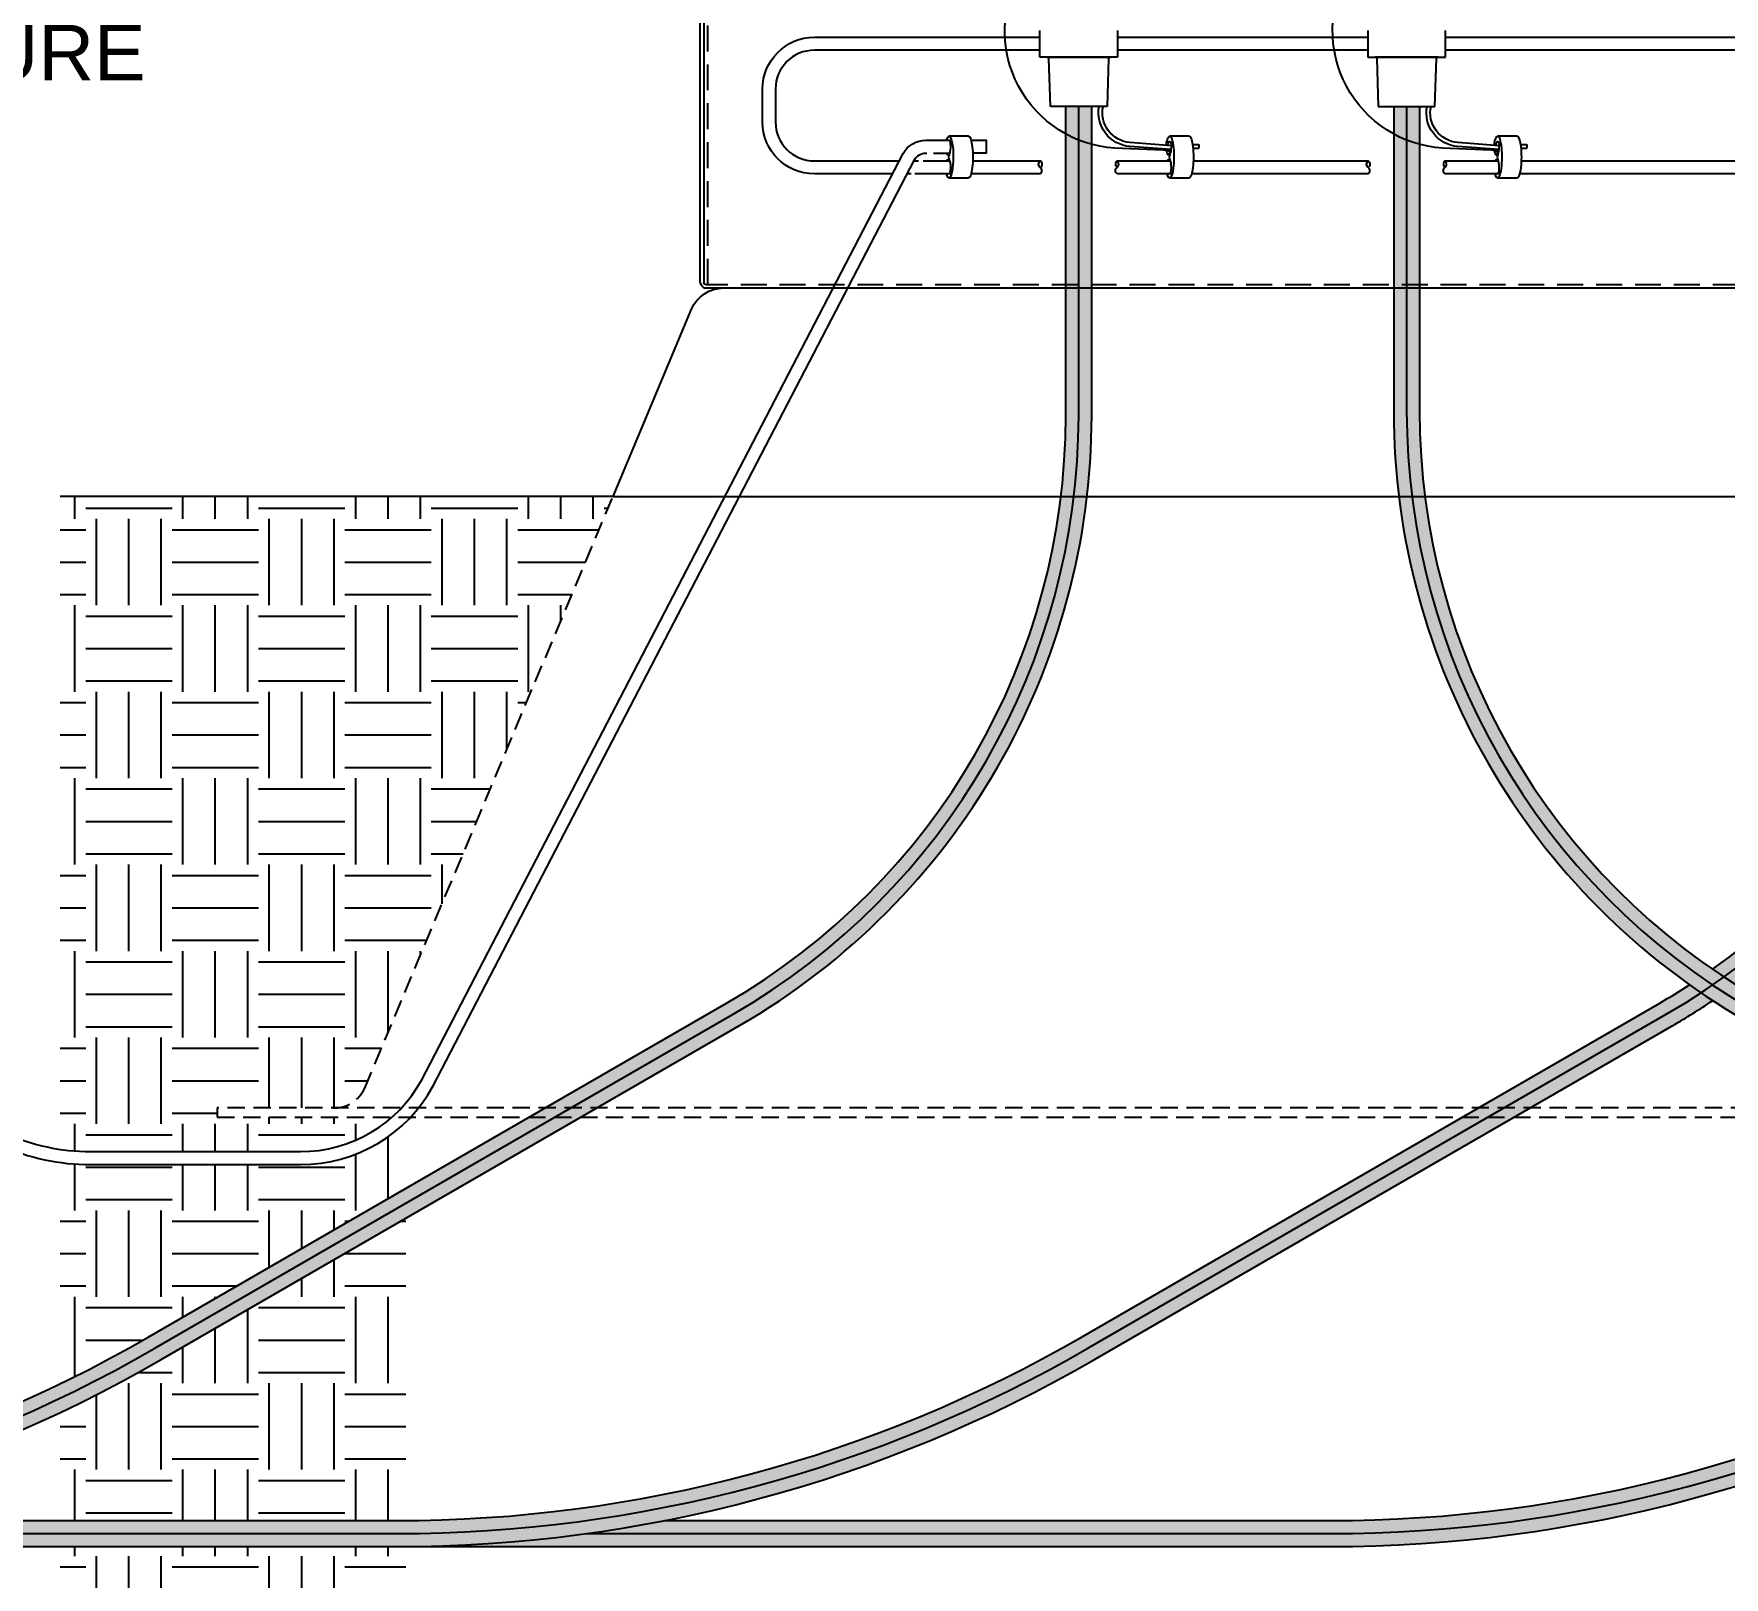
# Model space of a CAD drawing. Header units: feet. Extents: x -208 to 2089, y -974 to 342.
# Drawn here: x 187.01 to 235.92, y 57.8 to 102.44 of the extents above; entities that cross this region are included whole.
import ezdxf
from ezdxf import colors
from ezdxf.entities.mleader import LeaderData, LeaderLine
from ezdxf.math import Vec2, Vec3

# ---------------------------------------------------------------- set-up
doc = ezdxf.new("R2010")
doc.units = ezdxf.units.FT
doc.header["$MEASUREMENT"] = 0
doc.linetypes.add('HIDDEN', pattern=[0.375, 0.25, -0.125])
doc.layers.get('Defpoints').update_dxf_attribs({"color": 5})
for name, color, linetype in [('E-CABL-ACF', 1, 'AC_CABLE_FEEDER'), ('E-CABL-UG4', 64, 'GROUND_WIRE_G4'), ('E-DETL', 7, 'Continuous'), ('E-DETL-1', 7, 'Continuous'), ('E-EQPM-ENCL', 8, 'Continuous'), ('E-FIN-GR', 4, 'Continuous'), ('E-GRND', 3, 'Continuous'), ('E-HATCH', 9, 'Continuous'), ('G-ANNO-TEXT', 1, 'Continuous')]:
    doc.layers.add(name, color=color, linetype=linetype)
doc.styles.add('NEI-A', font='arial.ttf', dxfattribs={"height": 0.1})
doc.linetypes.add('AC_CABLE_FEEDER', pattern='A,0.2,-0.05,0,-0.05,0.2,-0.12,["ACF",Standard,S=0.1,R=0,X=-0.05,Y=-0.05],-0.3,0.2,-0.05,0,-0.05', length=1.22)
doc.linetypes.add('GROUND_WIRE_G4', pattern='A,1,-0.2,["G4",Standard,S=0.1,R=0,X=-0.1,Y=-0.05],-0.2', length=1.4)
pattern_1 = [(0, (221.0131535326341, 71.21755053780322), (2.5, 2.5), [2.5, -2.5]), (0, (221.0131535326341, 72.15505053780322), (2.5, 2.5), [2.5, -2.5]), (0, (221.0131535326341, 73.09255053780322), (2.5, 2.5), [2.5, -2.5]), (90, (221.3256535326341, 73.40505053780322), (-2.5, 2.5), [2.5, -2.5]), (90, (222.2631535326341, 73.40505053780322), (-2.5, 2.5), [2.5, -2.5]), (90, (223.2006535326341, 73.40505053780322), (-2.5, 2.5), [2.5, -2.5])]

msp = doc.modelspace()

# ---------------------------------------------------------------- hatches: boundary and pattern name
at = {"layer": 'E-CABL-ACF', "linetype": 'Continuous'}
h = msp.add_hatch(color=254, dxfattribs=at)
h.dxf.hatch_style = 1
h.paths.add_polyline_path([(217.6219245989533, 91.39860535767397), (217.6219245989533, 100.337066170777), (216.8719245989533, 100.337066170777), (216.8719245989532, 91.39860535767386, -0.2679491924311193), (207.0594245989533, 74.40285680840444), (190.3263372506882, 64.74200432350992, -0.1316524975874002), (170.5138372506876, 59.43326094846819), (169.2318049479331, 59.43326094846819), (169.2318049479331, 58.68326094846813), (170.5138372506881, 58.68326094846816, 0.1316524975873981), (190.7013372506884, 64.09248527067163), (207.4344245989534, 73.75333775556612, 0.2679491924311199)])
h = msp.add_hatch(color=254, dxfattribs=at)
h.dxf.hatch_style = 1
h.paths.add_polyline_path([(217.6219245989533, 91.39860535767397), (217.6219245989533, 100.337066170777), (216.8719245989533, 100.337066170777), (216.8719245989532, 91.39860535767386, -0.2679491924311193), (207.0594245989533, 74.40285680840444), (190.3263372506882, 64.74200432350992, -0.1316524975874002), (170.5138372506876, 59.43326094846819), (169.2318049479331, 59.43326094846819), (169.2318049479331, 58.68326094846813), (170.5138372506881, 58.68326094846816, 0.1316524975873981), (190.7013372506884, 64.09248527067163), (207.4344245989534, 73.75333775556612, 0.2679491924311199)])
h = msp.add_hatch(color=254, dxfattribs=at)
h.dxf.hatch_style = 1
h.paths.add_polyline_path([(234.4349860100252, 73.75333775556624, 0.01671421259999814), (235.5909492567129, 74.47328507795586, -0.009947953082728946), (234.9212313120357, 74.9300964322187, -0.01286600692045519), (234.0599860100249, 74.40285680840444), (217.3268986617598, 64.74200432350992, -0.1316524975873972), (197.5143986617596, 59.43326094846819), (178.259803943103, 59.43326094846819, -0.0482993542958099), (170.513837250688, 58.68326094846813), (197.5143986617597, 58.68326094846816, 0.1316524975873979), (217.70189866176, 64.09248527067163)])
edge = h.paths.add_edge_path()
edge.add_line((244.6224860100249, 91.398605357674), (244.6224860100249, 100.337066170777))
edge.add_line((244.6224860100249, 100.337066170777), (243.8724860100249, 100.337066170777))
edge.add_line((243.8724860100249, 100.337066170777), (243.8724860100248, 91.39860535767386))
edge.add_arc((224.2474860100249, 91.39860535767397), 19.62499999999999, 305.2917184293473, 359.99999999999966, ccw=False)
edge.add_arc((246.7349880939003, 91.53057159707208), 19.62499999999914, 235.3807459227897, 237.7239554549984)
edge.add_arc((224.2474860100249, 91.39860535767403), 20.37500000000004, 306.1100864085364, 359.9999999999999)
h = msp.add_hatch(color=254, dxfattribs=at)
h.dxf.hatch_style = 1
h.paths.add_polyline_path([(234.4349860100252, 73.75333775556624, 0.01671421259999814), (235.5909492567129, 74.47328507795586, -0.009947953082728946), (234.9212313120357, 74.9300964322187, -0.01286600692045519), (234.0599860100249, 74.40285680840444), (217.3268986617598, 64.74200432350992, -0.1316524975873972), (197.5143986617596, 59.43326094846819), (178.259803943103, 59.43326094846819, -0.0482993542958099), (170.513837250688, 58.68326094846813), (197.5143986617597, 58.68326094846816, 0.1316524975873979), (217.70189866176, 64.09248527067163)])
edge = h.paths.add_edge_path()
edge.add_line((244.6224860100249, 91.398605357674), (244.6224860100249, 100.337066170777))
edge.add_line((244.6224860100249, 100.337066170777), (243.8724860100249, 100.337066170777))
edge.add_line((243.8724860100249, 100.337066170777), (243.8724860100248, 91.39860535767386))
edge.add_arc((224.2474860100249, 91.39860535767397), 19.62499999999999, 305.2917184293473, 359.99999999999966, ccw=False)
edge.add_arc((246.7349880939003, 91.53057159707208), 19.62499999999914, 235.3807459227897, 237.7239554549984)
edge.add_arc((224.2474860100249, 91.39860535767403), 20.37500000000004, 306.1100864085364, 359.9999999999999)
h = msp.add_hatch(color=254, dxfattribs=at)
h.dxf.hatch_style = 1
h.paths.add_polyline_path([(261.4349860100252, 73.7533377555662, 0.01671421260000037), (262.5909492567129, 74.47328507795586, -0.009947953082728903), (261.9212313120357, 74.9300964322187, -0.012866006920456), (261.0599860100249, 74.40285680840447), (249.1055231677241, 67.5009444683846), (249.8555231677242, 67.06793176649236)])
edge = h.paths.add_edge_path()
edge.add_line((271.6224860100249, 91.398605357674), (271.6224860100249, 100.337066170777))
edge.add_line((271.6224860100249, 100.337066170777), (270.8724860100249, 100.337066170777))
edge.add_line((270.8724860100249, 100.337066170777), (270.8724860100248, 91.39860535767386))
edge.add_arc((251.2474860100248, 91.398605357674), 19.62499999999999, 305.2917184293473, 359.9999999999996, ccw=False)
edge.add_arc((273.7349880939011, 91.53057159707225), 19.62499999999972, 235.3807459227882, 237.723955454997)
edge.add_arc((251.2474860100249, 91.39860535767397), 20.37500000000004, 306.1100864085365, 360.0000000000001)
edge = h.paths.add_edge_path()
edge.add_line((244.7018986617605, 64.09248527067194), (249.1055231677241, 66.6349190646001))
edge.add_line((249.1055231677241, 66.6349190646001), (248.3555231677241, 67.06793176649236))
edge.add_line((248.3555231677241, 67.06793176649236), (244.3268986617595, 64.74200432350975))
edge.add_arc((224.5143986617596, 99.05826094846822), 39.62500000000004, 269.99999999999994, 299.99999999999983, ccw=False)
edge.add_line((224.5143986617595, 59.43326094846819), (205.2603653541748, 59.43326094846819))
edge.add_arc((197.5143986617595, 99.05826094847242), 40.37500000000426, 270.0000000000002, 281.0608009807647, ccw=False)
edge.add_line((197.5143986617596, 58.68326094846816), (224.5143986617597, 58.68326094846816))
edge.add_arc((224.5143986617597, 99.05826094846822), 40.37500000000006, 270, 300.0000000000014)
h = msp.add_hatch(color=254, dxfattribs=at)
h.dxf.hatch_style = 1
h.paths.add_polyline_path([(261.4349860100252, 73.7533377555662, 0.01671421260000037), (262.5909492567129, 74.47328507795586, -0.009947953082728903), (261.9212313120357, 74.9300964322187, -0.012866006920456), (261.0599860100249, 74.40285680840447), (249.1055231677241, 67.5009444683846), (249.8555231677242, 67.06793176649236)])
edge = h.paths.add_edge_path()
edge.add_line((271.6224860100249, 91.398605357674), (271.6224860100249, 100.337066170777))
edge.add_line((271.6224860100249, 100.337066170777), (270.8724860100249, 100.337066170777))
edge.add_line((270.8724860100249, 100.337066170777), (270.8724860100248, 91.39860535767386))
edge.add_arc((251.2474860100248, 91.398605357674), 19.62499999999999, 305.2917184293473, 359.9999999999996, ccw=False)
edge.add_arc((273.7349880939011, 91.53057159707225), 19.62499999999972, 235.3807459227882, 237.723955454997)
edge.add_arc((251.2474860100249, 91.39860535767397), 20.37500000000004, 306.1100864085365, 360.0000000000001)
edge = h.paths.add_edge_path()
edge.add_line((244.7018986617605, 64.09248527067194), (249.1055231677241, 66.6349190646001))
edge.add_line((249.1055231677241, 66.6349190646001), (248.3555231677241, 67.06793176649236))
edge.add_line((248.3555231677241, 67.06793176649236), (244.3268986617595, 64.74200432350975))
edge.add_arc((224.5143986617596, 99.05826094846822), 39.62500000000004, 269.99999999999994, 299.99999999999983, ccw=False)
edge.add_line((224.5143986617595, 59.43326094846819), (205.2603653541748, 59.43326094846819))
edge.add_arc((197.5143986617595, 99.05826094847242), 40.37500000000426, 270.0000000000002, 281.0608009807647, ccw=False)
edge.add_line((197.5143986617596, 58.68326094846816), (224.5143986617597, 58.68326094846816))
edge.add_arc((224.5143986617597, 99.05826094846822), 40.37500000000006, 270, 300.0000000000014)
h = msp.add_hatch(color=252, dxfattribs=at)
h.dxf.hatch_style = 1
edge = h.paths.add_edge_path()
edge.add_line((227.1099880939003, 100.337066170777), (226.3599880939003, 100.337066170777))
edge.add_line((226.3599880939003, 100.337066170777), (226.3599880939003, 91.53057159707313))
edge.add_arc((246.7349880939003, 91.53057159707313), 20.37500000000001, 180, 239.9999999999996)
edge.add_line((236.5474880939001, 73.88530399496526), (253.5091476736884, 64.09248527067155))
edge.add_arc((273.6966476736887, 99.05826094846825), 40.37500000000011, 239.9999999999996, 269.9999999999995)
edge.add_line((273.6966476736883, 58.68326094846813), (300.6966476736886, 58.68326094846813))
edge.add_arc((300.6966476736881, 99.05826094845679), 40.37499999998867, 258.9391990192326, 270.00000000000085, ccw=False)
edge.add_line((292.9506809812739, 59.43326094846825), (273.6966476736883, 59.43326094846819))
edge.add_arc((273.6966476736886, 99.05826094846805), 39.62499999999987, 239.9999999999996, 269.9999999999996, ccw=False)
edge.add_line((253.8841476736884, 64.74200432350992), (236.9224880939001, 74.53482304780366))
edge.add_arc((246.7349880939003, 91.53057159707316), 19.62499999999999, 180.0000000000001, 239.9999999999996, ccw=False)
edge.add_line((227.1099880939003, 91.53057159707313), (227.1099880939003, 100.337066170777))
h = msp.add_hatch(color=252, dxfattribs=at)
h.dxf.hatch_style = 1
edge = h.paths.add_edge_path()
edge.add_line((227.1099880939003, 100.337066170777), (226.3599880939003, 100.337066170777))
edge.add_line((226.3599880939003, 100.337066170777), (226.3599880939003, 91.53057159707313))
edge.add_arc((246.7349880939003, 91.53057159707313), 20.37500000000001, 180, 239.9999999999996)
edge.add_line((236.5474880939001, 73.88530399496526), (253.5091476736884, 64.09248527067155))
edge.add_arc((273.6966476736887, 99.05826094846825), 40.37500000000011, 239.9999999999996, 269.9999999999995)
edge.add_line((273.6966476736883, 58.68326094846813), (300.6966476736886, 58.68326094846813))
edge.add_arc((300.6966476736881, 99.05826094845679), 40.37499999998867, 258.9391990192326, 270.00000000000085, ccw=False)
edge.add_line((292.9506809812739, 59.43326094846825), (273.6966476736883, 59.43326094846819))
edge.add_arc((273.6966476736886, 99.05826094846805), 39.62499999999987, 239.9999999999996, 269.9999999999996, ccw=False)
edge.add_line((253.8841476736884, 64.74200432350992), (236.9224880939001, 74.53482304780366))
edge.add_arc((246.7349880939003, 91.53057159707316), 19.62499999999999, 180.0000000000001, 239.9999999999996, ccw=False)
edge.add_line((227.1099880939003, 91.53057159707313), (227.1099880939003, 100.337066170777))
at = {"layer": 'E-HATCH'}
h = msp.add_hatch(dxfattribs=at)
h.set_pattern_fill('EARTH', color=252, scale=10)
h.set_pattern_definition(pattern_1)
h.paths.add_polyline_path([(203.7751258745039, 89.05826094846816), (187.775125874504, 89.05826094846816), (187.775125874504, 70.17135719074048, 0.03687631538481562), (188.6565550472173, 70.10626094846816), (194.7329732945357, 70.10626094846813, 0.1826758136816018), (197.3787246056003, 71.10626094846816), (192.319730798742, 71.10626094846816), (192.319730798742, 71.37026094846814), (195.7360650711423, 71.37026094846814, 0.2993854831153145), (196.6085005663411, 71.99160067940159)])
h.paths.add_polyline_path([(197.775125874504, 69.04256444060664), (197.775125874504, 70.96207064249239, -0.1946295855007269), (194.7329732945357, 69.73126094846819), (188.6565550472173, 69.73126094846816, -0.03469084571045215), (187.775125874504, 69.79248968134976), (187.775125874504, 63.39050884596918, 0.01822105080365961), (190.3263372506881, 64.74200432350983)])
h.paths.add_polyline_path([(197.775125874504, 68.17653903682213), (190.7013372506884, 64.09248527067163, -0.02046448334687046), (187.775125874504, 62.55910287536565), (187.775125874504, 59.43326094846819), (197.5143986617596, 59.43326094846819, 0.001644979995605991), (197.775125874504, 59.4341187328879)])
h.paths.add_polyline_path([(197.775125874504, 58.68326094846816), (197.5143986617596, 58.68326094846816), (187.775125874504, 58.68326094846816), (187.775125874504, 55.05826094846816), (197.775125874504, 55.05826094846816)])
h = msp.add_hatch(dxfattribs=at)
h.set_pattern_fill('EARTH', color=252, scale=10)
h.set_pattern_definition(pattern_1)
h.paths.add_polyline_path([(203.7751258745039, 89.05826094846816), (187.775125874504, 89.05826094846816), (187.775125874504, 70.17135719074048, 0.03687631538481562), (188.6565550472173, 70.10626094846816), (194.7329732945357, 70.10626094846813, 0.1826758136816018), (197.3787246056003, 71.10626094846816), (192.319730798742, 71.10626094846816), (192.319730798742, 71.37026094846814), (195.7360650711423, 71.37026094846814, 0.2993854831153145), (196.6085005663411, 71.99160067940159)])
h.paths.add_polyline_path([(197.775125874504, 69.04256444060664), (197.775125874504, 70.96207064249239, -0.1946295855007269), (194.7329732945357, 69.73126094846819), (188.6565550472173, 69.73126094846816, -0.03469084571045215), (187.775125874504, 69.79248968134976), (187.775125874504, 63.39050884596918, 0.01822105080365961), (190.3263372506881, 64.74200432350983)])
h.paths.add_polyline_path([(197.775125874504, 68.17653903682213), (190.7013372506884, 64.09248527067163, -0.02046448334687046), (187.775125874504, 62.55910287536565), (187.775125874504, 59.43326094846819), (197.5143986617596, 59.43326094846819, 0.001644979995605991), (197.775125874504, 59.4341187328879)])
h.paths.add_polyline_path([(197.775125874504, 58.68326094846816), (197.5143986617596, 58.68326094846816), (187.775125874504, 58.68326094846816), (187.775125874504, 55.05826094846816), (197.775125874504, 55.05826094846816)])

# ---------------------------------------------------------------- linework, layer by layer
at = {"layer": 'Defpoints', "linetype": 'Continuous', "flags": 128}
for points in [[(169.2318049479331, 59.05826094846819), (170.5138372506881, 59.05826094846819, 0.1316524975873957), (190.513837250688, 64.4172447970906), (207.2469245989532, 74.07809728198521, 0.2679491924311234), (217.2469245989533, 91.398605357674), (217.2469245989533, 100.337066170777)], [(169.2318049479331, 59.05826094846819), (170.5138372506881, 59.05826094846819, 0.1316524975873957), (190.513837250688, 64.4172447970906), (207.2469245989532, 74.07809728198521, 0.2679491924311234), (217.2469245989533, 91.398605357674), (217.2469245989533, 100.337066170777)], [(176.0038850646879, 59.05826094846816), (197.5143986617596, 59.05826094846819, 0.1316524975873957), (217.5143986617596, 64.4172447970906), (234.2474860100248, 74.07809728198521, 0.2679491924311234), (244.2474860100249, 91.398605357674), (244.2474860100249, 100.337066170777)], [(176.0038850646879, 59.05826094846816), (197.5143986617596, 59.05826094846819, 0.1316524975873957), (217.5143986617596, 64.4172447970906), (234.2474860100248, 74.07809728198521, 0.2679491924311234), (244.2474860100249, 91.398605357674), (244.2474860100249, 100.337066170777)], [(203.0044464757595, 59.05826094846816), (224.5143986617596, 59.05826094846819, 0.1316524975873957), (244.5143986617596, 64.4172447970906), (261.2474860100248, 74.07809728198521, 0.2679491924311234), (271.2474860100249, 91.398605357674), (271.2474860100249, 100.337066170777)], [(203.0044464757595, 59.05826094846816), (224.5143986617596, 59.05826094846819, 0.1316524975873957), (244.5143986617596, 64.4172447970906), (261.2474860100248, 74.07809728198521, 0.2679491924311234), (271.2474860100249, 91.398605357674), (271.2474860100249, 100.337066170777)], [(226.7349880939003, 100.337066170777), (226.7349880939003, 91.53057159707316, 0.2679491924311235), (236.7349880939003, 74.21006352138437), (253.6966476736886, 64.41724479709063, 0.1316524975873959), (273.6966476736886, 59.05826094846816), (295.2065998596897, 59.05826094846816)], [(226.7349880939003, 100.337066170777), (226.7349880939003, 91.53057159707316, 0.2679491924311235), (236.7349880939003, 74.21006352138437), (253.6966476736886, 64.41724479709063, 0.1316524975873959), (273.6966476736886, 59.05826094846816), (295.2065998596897, 59.05826094846816)]]:
    msp.add_lwpolyline(points, format="xyb", dxfattribs=at)
at = {"layer": 'E-CABL-ACF', "linetype": 'Continuous', "flags": 128}
for points in [[(169.2318049479331, 58.68326094846816), (170.5138372506881, 58.68326094846816, 0.1316524975873956), (190.701337250688, 64.09248527067143), (207.4344245989532, 73.75333775556604, 0.2679491924311228), (217.6219245989533, 91.398605357674), (217.6219245989533, 100.337066170777)], [(169.2318049479331, 59.43326094846819), (170.5138372506881, 59.43326094846819, 0.1316524975873954), (190.326337250688, 64.7420043235098), (207.0594245989532, 74.40285680840438, 0.2679491924311225), (216.8719245989532, 91.398605357674), (216.8719245989533, 100.337066170777)], [(169.2318049479331, 58.68326094846816), (170.5138372506881, 58.68326094846816, 0.1316524975873956), (190.701337250688, 64.09248527067143), (207.4344245989532, 73.75333775556604, 0.2679491924311228), (217.6219245989533, 91.398605357674), (217.6219245989533, 100.337066170777)], [(169.2318049479331, 59.43326094846819), (170.5138372506881, 59.43326094846819, 0.1316524975873954), (190.326337250688, 64.7420043235098), (207.0594245989532, 74.40285680840438, 0.2679491924311225), (216.8719245989532, 91.398605357674), (216.8719245989533, 100.337066170777)], [(226.3599880939003, 100.337066170777), (226.3599880939003, 91.53057159707316, 0.2679491924311235), (236.5474880939003, 73.88530399496517), (253.5091476736886, 64.09248527067143, 0.1316524975873958), (273.6966476736886, 58.68326094846813), (300.6966476736884, 58.68326094846813)], [(226.3599880939003, 100.337066170777), (226.3599880939003, 91.53057159707316, 0.2679491924311235), (236.5474880939003, 73.88530399496517), (253.5091476736886, 64.09248527067143, 0.1316524975873958), (273.6966476736886, 58.68326094846813), (300.6966476736884, 58.68326094846813)], [(227.1099880939003, 100.337066170777), (227.1099880939003, 91.53057159707316, 0.2679491924311238), (236.9224880939003, 74.53482304780354), (253.8841476736886, 64.7420043235098, 0.131652497587396), (273.6966476736886, 59.43326094846819), (292.9506809812739, 59.43326094846825)], [(227.1099880939003, 100.337066170777), (227.1099880939003, 91.53057159707316, 0.2679491924311238), (236.9224880939003, 74.53482304780354), (253.8841476736886, 64.7420043235098, 0.131652497587396), (273.6966476736886, 59.43326094846819), (292.9506809812739, 59.43326094846825)], [(235.5856267054357, 75.3802661625181, 0.2433497852314583), (243.8724860100248, 91.398605357674), (243.8724860100249, 100.337066170777)], [(235.5856267054357, 75.3802661625181, 0.2433497852314583), (243.8724860100248, 91.398605357674), (243.8724860100249, 100.337066170777)], [(178.2598039431033, 59.43326094846819), (197.5143986617596, 59.43326094846819, 0.1316524975873954), (217.3268986617596, 64.7420043235098), (234.0599860100249, 74.40285680840441, 0.012866006920455), (234.9212313120356, 74.93009643221865, 0.01286600692045636)], [(178.2598039431033, 59.43326094846819), (197.5143986617596, 59.43326094846819, 0.1316524975873954), (217.3268986617596, 64.7420043235098), (234.0599860100249, 74.40285680840441, 0.012866006920455), (234.9212313120356, 74.93009643221865, 0.01286600692045636)], [(170.5138372506881, 58.68326094846816), (197.5143986617596, 58.68326094846816, 0.1316524975873956), (217.7018986617596, 64.09248527067143), (234.4349860100252, 73.75333775556624, 0.01671421259999776), (235.5909492567129, 74.47328507795586, 0.0167142126000048)], [(170.5138372506881, 58.68326094846816), (197.5143986617596, 58.68326094846816, 0.1316524975873956), (217.7018986617596, 64.09248527067143), (234.4349860100252, 73.75333775556624, 0.01671421259999776), (235.5909492567129, 74.47328507795586, 0.0167142126000048)], [(205.2603653541748, 59.43326094846819), (224.5143986617596, 59.43326094846819, 0.1316524975873954), (244.3268986617596, 64.7420043235098), (248.3555231677241, 67.06793176649236)], [(205.2603653541748, 59.43326094846819), (224.5143986617596, 59.43326094846819, 0.1316524975873954), (244.3268986617596, 64.7420043235098), (248.3555231677241, 67.06793176649236)], [(197.5143986617596, 58.68326094846816), (224.5143986617596, 58.68326094846816, 0.1316524975873956), (244.7018986617596, 64.09248527067143), (249.1055231677241, 66.6349190646001)], [(197.5143986617596, 58.68326094846816), (224.5143986617596, 58.68326094846816, 0.1316524975873956), (244.7018986617596, 64.09248527067143), (249.1055231677241, 66.6349190646001)]]:
    msp.add_lwpolyline(points, format="xyb", dxfattribs=at)
at = {"layer": 'E-CABL-UG4', "linetype": 'Continuous', "flags": 128}
for points in [[(209.598038092405, 98.38428364151986, -0.4142135623730951), (208.098038092405, 99.88428364151986), (208.098038092405, 100.8373749812879, -0.4142135623730951), (209.598038092405, 102.3373749812879), (216.1264786561578, 102.3373749812879)], [(209.598038092405, 98.38428364151986, -0.4142135623730951), (208.098038092405, 99.88428364151986), (208.098038092405, 100.8373749812879, -0.4142135623730951), (209.598038092405, 102.3373749812879), (216.1264786561578, 102.3373749812879)], [(216.1264786561578, 101.962374981288), (209.598038092405, 101.962374981288, 0.4142135623730951), (208.473038092405, 100.8373749812879), (208.473038092405, 99.88428364151986, 0.4142135623730951), (209.598038092405, 98.75928364151986)], [(216.1264786561578, 101.962374981288), (209.598038092405, 101.962374981288, 0.4142135623730951), (208.473038092405, 100.8373749812879), (208.473038092405, 99.88428364151986, 0.4142135623730951), (209.598038092405, 98.75928364151986)], [(216.1363588309455, 98.38428364151997, 0.5127015254162051), (216.1363588309455, 98.57178364151997, -0.5127015254162851), (216.1363588309455, 98.75928364151997, -0.5127015254162851), (216.1363588309455, 98.57178364151997, 0.5127015254162851)], [(216.1363588309455, 98.38428364151997, 0.5127015254162051), (216.1363588309455, 98.57178364151997, -0.5127015254162851), (216.1363588309455, 98.75928364151997, -0.5127015254162851), (216.1363588309455, 98.57178364151997, 0.5127015254162851)], [(225.6238609148209, 98.38428364151997, 0.5127015254162051), (225.6238609148209, 98.57178364151997, -0.5127015254162851), (225.6238609148209, 98.75928364151997, -0.5127015254162851), (225.6238609148209, 98.57178364151997, 0.5127015254162851)], [(225.6238609148209, 98.38428364151997, 0.5127015254162051), (225.6238609148209, 98.57178364151997, -0.5127015254162851), (225.6238609148209, 98.75928364151997, -0.5127015254162851), (225.6238609148209, 98.57178364151997, 0.5127015254162851)]]:
    msp.add_lwpolyline(points, format="xyb", dxfattribs=at)
at = {"layer": 'E-DETL', "color": 41}
for p, q in [((216.1264786561578, 101.7640626239803), (216.1264786561578, 102.5356873385956)), ((216.1264786561578, 101.7640626239803), (216.1264786561578, 102.5356873385956)), ((218.3673705417489, 102.5356873385956), (218.3673705417489, 101.7640626239803)), ((218.3673705417489, 102.5356873385956), (218.3673705417489, 101.7640626239803)), ((225.6139807400331, 102.5356873385956), (225.6139807400331, 101.7640626239803)), ((225.6139807400331, 102.5356873385956), (225.6139807400331, 101.7640626239803)), ((227.8548726256242, 101.7640626239803), (227.8548726256242, 102.5356873385956)), ((227.8548726256242, 101.7640626239803), (227.8548726256242, 102.5356873385956)), ((218.1559848009614, 101.7640626239803), (216.1264786561578, 101.7640626239803)), ((218.1559848009614, 101.7640626239803), (216.1264786561578, 101.7640626239803)), ((216.3378643969452, 101.7640626239803), (218.1559848009614, 101.7640626239803)), ((216.385430935581, 101.721760177093), (216.3378643969452, 101.7640626239803)), ((216.3378643969452, 101.7640626239803), (218.1559848009614, 101.7640626239803)), ((216.385430935581, 101.721760177093), (216.3378643969452, 101.7640626239803)), ((218.1559848009614, 101.7640626239803), (218.1084182439426, 101.721760177093)), ((218.1559848009614, 101.7640626239803), (218.1084182439426, 101.721760177093)), ((218.3673705417489, 101.7640626239803), (218.1559848009614, 101.7640626239803)), ((218.3673705417489, 101.7640626239803), (218.1559848009614, 101.7640626239803)), ((225.6139807400331, 101.7640626239803), (225.8253664808205, 101.7640626239803)), ((225.6139807400331, 101.7640626239803), (225.8253664808205, 101.7640626239803)), ((225.8253664808205, 101.7640626239803), (225.8729330378393, 101.721760177093)), ((227.6434868848368, 101.7640626239803), (225.8253664808205, 101.7640626239803)), ((225.8253664808205, 101.7640626239803), (227.8548726256242, 101.7640626239803)), ((225.8253664808205, 101.7640626239803), (225.8729330378393, 101.721760177093)), ((227.6434868848368, 101.7640626239803), (225.8253664808205, 101.7640626239803)), ((225.8253664808205, 101.7640626239803), (227.8548726256242, 101.7640626239803)), ((227.595920346201, 101.721760177093), (227.6434868848368, 101.7640626239803)), ((227.595920346201, 101.721760177093), (227.6434868848368, 101.7640626239803)), ((216.4277334743834, 100.337066170777), (216.385430935581, 101.721760177093)), ((216.4277334743834, 100.337066170777), (216.385430935581, 101.721760177093)), ((218.1084182439426, 101.721760177093), (218.0661157235232, 100.337066170777)), ((218.1084182439426, 101.721760177093), (218.0661157235232, 100.337066170777)), ((225.8729330378393, 101.721760177093), (225.9152355582588, 100.337066170777)), ((225.8729330378393, 101.721760177093), (225.9152355582588, 100.337066170777)), ((227.5536178073985, 100.337066170777), (227.595920346201, 101.721760177093)), ((227.5536178073985, 100.337066170777), (227.595920346201, 101.721760177093)), ((218.0661157235232, 100.337066170777), (216.4277334743834, 100.337066170777)), ((218.0661157235232, 100.337066170777), (216.4277334743834, 100.337066170777)), ((225.9152355582588, 100.337066170777), (227.5536178073985, 100.337066170777)), ((225.9152355582588, 100.337066170777), (227.5536178073985, 100.337066170777))]:
    msp.add_line(p, q, dxfattribs=at)
at = {"layer": 'E-DETL-1', "color": 3}
for p, q in [((213.4843094888907, 98.98768936072082), (213.4675343015905, 98.9360356135432)), ((213.4843094888907, 98.98768936072082), (213.4675343015905, 98.9360356135432)), ((213.4675343015905, 98.93603561349954), (213.5027855980437, 98.93603561349954)), ((213.4675343015905, 98.93603561349954), (213.5027855980437, 98.93603561349954)), ((213.4675343015905, 98.80404061247026), (213.5027855980437, 98.80404061247026)), ((213.4950916548331, 98.75928364151986), (213.4675343015905, 98.80404061247026)), ((213.4675343015905, 98.80404061247026), (213.5027855980437, 98.80404061247026)), ((213.4950916548331, 98.75928364151986), (213.4675343015905, 98.80404061247026)), ((213.4950916548331, 98.75928364151986), (213.5205220299376, 98.75928364151986)), ((213.4950916548331, 98.75928364151986), (213.5205220299376, 98.75928364151986))]:
    msp.add_line(p, q, dxfattribs=at)
at = {"layer": 'E-DETL-1', "color": 64, "linetype": 'Continuous', "flags": 128}
for points in [[(218.3673705417489, 102.3373749812879), (225.6139807400331, 102.3373749812879)], [(218.3673705417489, 102.3373749812879), (225.6139807400331, 102.3373749812879)], [(227.8548726256242, 102.3373749812879), (243.1264786561578, 102.3373749812879)], [(227.8548726256242, 102.3373749812879), (243.1264786561578, 102.3373749812879)], [(225.6139807400331, 101.9623749812879), (218.3673705417489, 101.9623749812879)], [(225.6139807400331, 101.9623749812879), (218.3673705417489, 101.9623749812879)], [(243.1264786561578, 101.9623749812879), (227.8548726256242, 101.9623749812879)], [(243.1264786561578, 101.9623749812879), (227.8548726256242, 101.9623749812879)], [(214.1313212038798, 99.36268936072082), (214.5685386907448, 99.36268936072082), (214.5685386907448, 98.98768936072082), (214.1808397620604, 98.98768936072082)], [(214.1313212038798, 99.36268936072082), (214.5685386907448, 99.36268936072082), (214.5685386907448, 98.98768936072082), (214.1808397620604, 98.98768936072082)], [(213.0454013562192, 98.98768936072085), (213.5225829335116, 98.98768936072085)], [(213.0454013562192, 98.98768936072085), (213.5225829335116, 98.98768936072085)], [(209.598038092405, 98.75928364151986), (212.0578148517075, 98.75928364151986)], [(209.598038092405, 98.75928364151986), (212.0578148517075, 98.75928364151986)], [(211.8628442962072, 98.38428364151986), (209.598038092405, 98.38428364151986)], [(211.8628442962072, 98.38428364151986), (209.598038092405, 98.38428364151986)], [(212.3980117084765, 98.38428364151986), (212.2855007968221, 98.38428364151986)], [(212.3980117084765, 98.38428364151986), (212.2855007968221, 98.38428364151986)], [(212.4804713523224, 98.75928364151986), (212.6118891487643, 98.75928364151986)], [(212.4804713523224, 98.75928364151986), (212.6118891487643, 98.75928364151986)], [(213.4950916548331, 98.38428364151986), (212.5050226895536, 98.38428364151986)], [(213.4950916548331, 98.38428364151986), (212.5050226895536, 98.38428364151986)], [(212.7452594849529, 98.75928364151986), (213.5205220299383, 98.75928364151986)], [(212.7452594849529, 98.75928364151986), (213.5205220299383, 98.75928364151986)], [(216.1363588309454, 98.38428364151986), (214.1332645720944, 98.38428364151986)], [(216.1363588309454, 98.38428364151986), (214.1332645720944, 98.38428364151986)], [(214.1811102032267, 98.75928364151983), (216.1363588309453, 98.75928364151983)], [(214.1811102032267, 98.75928364151983), (216.1363588309453, 98.75928364151983)], [(218.3574903669613, 98.75928364151983), (219.9042846182043, 98.75928364151983)], [(218.3574903669613, 98.75928364151983), (219.9042846182043, 98.75928364151983)], [(218.3574903669613, 98.75928364151983), (219.9042846182043, 98.75928364151983)], [(218.3574903669613, 98.75928364151983), (219.9042846182043, 98.75928364151983)], [(219.8788542430991, 98.38428364151986), (218.3574903669612, 98.38428364151986)], [(219.8788542430991, 98.38428364151986), (218.3574903669612, 98.38428364151986)], [(225.6238609148207, 98.38428364151986), (220.5170271603604, 98.38428364151986)], [(225.6238609148207, 98.38428364151986), (220.5170271603604, 98.38428364151986)], [(220.5648727914927, 98.75928364151983), (225.6238609148207, 98.75928364151983)], [(220.5648727914927, 98.75928364151983), (225.6238609148207, 98.75928364151983)], [(227.8449924508366, 98.75928364151983), (229.3917867020797, 98.75928364151983)], [(227.8449924508366, 98.75928364151983), (229.3917867020797, 98.75928364151983)], [(227.8449924508366, 98.75928364151983), (229.3917867020797, 98.75928364151983)], [(227.8449924508366, 98.75928364151983), (229.3917867020797, 98.75928364151983)], [(229.3663563269745, 98.38428364151986), (227.8449924508366, 98.38428364151986)], [(229.3663563269745, 98.38428364151986), (227.8449924508366, 98.38428364151986)], [(243.1363588309455, 98.38428364151997), (230.0045292442357, 98.38428364151986)], [(243.1363588309455, 98.38428364151997), (230.0045292442357, 98.38428364151986)], [(230.052374875368, 98.75928364151983), (243.1363588309455, 98.75928364151997)], [(230.052374875368, 98.75928364151983), (243.1363588309455, 98.75928364151997)]]:
    msp.add_lwpolyline(points, dxfattribs=at)
for points in [[(169.2312435368615, 74.86558494846813), (175.5033137225392, 74.86558494846813, -0.106093529352264), (177.9651659944949, 74.33726507353629), (186.1947027752615, 70.63458082339997, 0.1060935293522636), (188.6565550472173, 70.10626094846813), (194.7329732945357, 70.10626094846813, 0.2737845770903565), (198.2397444730453, 72.18205828201798), (212.1680017702189, 98.97121356260848, -0.2747091774551156), (212.8267584754302, 99.36268936072082), (213.5205220299384, 99.36268936072082)], [(169.2312435368615, 74.86558494846813), (175.5033137225392, 74.86558494846813, -0.106093529352264), (177.9651659944949, 74.33726507353629), (186.1947027752615, 70.63458082339997, 0.1060935293522636), (188.6565550472173, 70.10626094846813), (194.7329732945357, 70.10626094846813, 0.2737845770903565), (198.2397444730453, 72.18205828201798), (212.1680017702189, 98.97121356260848, -0.2747091774551156), (212.8267584754302, 99.36268936072082), (213.5205220299384, 99.36268936072082)], [(169.2312435368615, 74.49058494846815), (175.5033137225392, 74.49058494846815, -0.1060935293522639), (177.8113002274977, 73.99528506571957), (186.0408370082643, 70.29260081558323, 0.1060935293522637), (188.6565550472173, 69.73126094846816), (194.7329732945357, 69.73126094846816, 0.2740483182318211), (198.5705677377966, 72.00542923482405), (212.4987978390184, 98.794532207609, -0.2725991583270304), (212.8267584754302, 98.98768936072085), (212.8561442173099, 98.98768936072085)], [(169.2312435368615, 74.49058494846815), (175.5033137225392, 74.49058494846815, -0.1060935293522639), (177.8113002274977, 73.99528506571957), (186.0408370082643, 70.29260081558323, 0.1060935293522637), (188.6565550472173, 69.73126094846816), (194.7329732945357, 69.73126094846816, 0.2740483182318211), (198.5705677377966, 72.00542923482405), (212.4987978390184, 98.794532207609, -0.2725991583270304), (212.8267584754302, 98.98768936072085), (212.8561442173099, 98.98768936072085)], [(218.3574903669611, 98.38428364151997, -0.5127015254162051), (218.3574903669611, 98.57178364151994, 0.5127015254162851), (218.3574903669611, 98.75928364151997, 0.5127015254162851), (218.3574903669611, 98.57178364151994, -0.5127015254162851)], [(218.3574903669611, 98.38428364151997, -0.5127015254162051), (218.3574903669611, 98.57178364151994, 0.5127015254162851), (218.3574903669611, 98.75928364151997, 0.5127015254162851), (218.3574903669611, 98.57178364151994, -0.5127015254162851)], [(227.8449924508364, 98.38428364151997, -0.5127015254162051), (227.8449924508364, 98.57178364151994, 0.5127015254162851), (227.8449924508364, 98.75928364151997, 0.5127015254162851), (227.8449924508364, 98.57178364151994, -0.5127015254162851)], [(227.8449924508364, 98.38428364151997, -0.5127015254162051), (227.8449924508364, 98.57178364151994, 0.5127015254162851), (227.8449924508364, 98.75928364151997, 0.5127015254162851), (227.8449924508364, 98.57178364151994, -0.5127015254162851)]]:
    msp.add_lwpolyline(points, format="xyb", dxfattribs=at)
at = {"layer": 'E-DETL-1', "color": 3}
for points in [[(214.060440575738, 99.47344383218223), (213.4950916548331, 99.47344383216767)], [(214.060440575738, 99.47344383218223), (213.4950916548331, 99.47344383216767)], [(213.4950916548331, 98.26663239376575), (214.060440575738, 98.26663239378757)], [(213.4950916548331, 98.26663239376575), (214.060440575738, 98.26663239378757)]]:
    msp.add_lwpolyline(points, dxfattribs=at)
at = {"layer": 'E-DETL-1', "color": 3, "extrusion": (0, 0, -1)}
for centre, major_axis, ratio, start_param, end_param in [((213.4950916548331, 98.87003811296671), (-9.458450519297747e-16, 0.6034057191992003), 0.2034371952475227, -0.6155585238535991, 3.776677567129981), ((213.4950916548331, 98.87003811296671), (-9.458450519297747e-16, 0.6034057191992003), 0.2034371952475227, -0.6155585238535991, 3.776677567129981), ((214.0604405757375, 98.87003811298854), (0, -0.6034057191990029), 0.2034371952475886, 3.141592653589793, 6.283185307179587), ((214.0604405757375, 98.87003811298854), (0, -0.6034057191990029), 0.2034371952475886, 3.141592653589793, 6.283185307179587), ((213.4675343015901, 98.56833525340988), (-1.457410392794368e-14, 0.2357053590621092), 0.3341109435685875, -0.6264485090081365, 1.84519066692701e-13), ((213.4675343015901, 98.56833525340988), (-1.457410392794368e-14, 0.2357053590621092), 0.3341109435685875, -0.6264485090081365, 1.84519066692701e-13)]:
    msp.add_ellipse(centre, major_axis=major_axis, ratio=ratio, start_param=start_param, end_param=end_param, dxfattribs=at)
at = {"layer": 'E-DETL-1', "color": 3}
for centre, major_axis, ratio, start_param, end_param in [((213.4515084490858, 99.17174097256719), (1.338345358545851e-14, 0.2812967402166976), 0.3341109435685826, 3.71956504028886, 5.458536364025922), ((213.4515084490858, 99.17174097256719), (1.338345358545851e-14, 0.2812967402166976), 0.3341109435685826, 3.71956504028886, 5.458536364025922), ((213.4675343015901, 99.17174097256719), (9.712641621792082e-15, 0.2357053590621091), 0.3341109435686245, 2.466828951750812, 3.141592653589915), ((213.4675343015901, 99.17174097256719), (9.712641621792082e-15, 0.2357053590621091), 0.3341109435686245, 2.466828951750812, 3.141592653589915), ((213.5483580677755, 98.87003811296671), (-1.410668234922484e-15, 0.0931652905120951), 0.6930341515250552, 0.7820721365866139, 2.359520516723306), ((213.5483580677755, 98.87003811296671), (-1.410668234922484e-15, 0.0931652905120951), 0.6930341515250552, 0.7820721365866139, 2.359520516723306), ((213.4515084490858, 98.56833525336623), (9.971041190060475e-15, 0.281296740216646), 0.3341109435686422, -1.570796326794885, -0.577972386535985), ((213.4515084490858, 98.56833525336623), (9.971041190060475e-15, 0.281296740216646), 0.3341109435686422, -1.570796326794885, -0.577972386535985), ((213.4950916548331, 98.56833525336623), (-2.870044594784517e-16, 0.184051611843131), 0.2738422828485129, 3.141592653589786, 4.71238898038469), ((213.4950916548331, 98.56833525336623), (-2.870044594784517e-16, 0.184051611843131), 0.2738422828485129, 3.141592653589786, 4.71238898038469)]:
    msp.add_ellipse(centre, major_axis=major_axis, ratio=ratio, start_param=start_param, end_param=end_param, dxfattribs=at)
at = {"layer": 'E-EQPM-ENCL', "color": 7, "ltscale": 5}
msp.add_lwpolyline([(206.3989509035027, 124.9485952989309), (206.2855380659182, 124.9485952989309), (206.2855380659182, 95.24532384097861), (206.330875970979, 95.15451188099192), (206.3989509035027, 95.08643694846816), (291.5822642284141, 95.08643694846816), (291.6503391609379, 95.15451188099192), (291.6958132158638, 95.24532384097861), (291.6958132158638, 124.9485952989309), (291.5822642284141, 124.9485952989309)], dxfattribs=at)
msp.add_lwpolyline([(206.3989509035027, 124.9485952989309), (206.2855380659182, 124.9485952989309), (206.2855380659182, 95.24532384097861), (206.330875970979, 95.15451188099192), (206.3989509035027, 95.08643694846816), (291.5822642284141, 95.08643694846816), (291.6503391609379, 95.15451188099192), (291.6958132158638, 95.24532384097861), (291.6958132158638, 124.9485952989309), (291.5822642284141, 124.9485952989309)], dxfattribs=at)
at = {"layer": 'E-EQPM-ENCL'}
for points in [[(206.3989509035027, 105.8650133146834), (206.3989509035027, 95.24532384097861)], [(206.3989509035027, 105.8650133146834), (206.3989509035027, 95.24532384097861)], [(206.5123637410873, 95.17724890845486), (206.4670258360265, 95.17724890845486), (206.4216879309657, 95.19984978605274), (206.3989509035027, 95.24532384097861)], [(206.5123637410873, 95.17724890845486), (206.4670258360265, 95.17724890845486), (206.4216879309657, 95.19984978605274), (206.3989509035027, 95.24532384097861)]]:
    msp.add_lwpolyline(points, dxfattribs=at)
at = {"layer": 'E-EQPM-ENCL', "linetype": 'HIDDEN', "ltscale": 3}
for points in [[(206.5123637410873, 95.17724890845486), (206.5123637410873, 105.8650133146834)], [(206.5123637410873, 95.17724890845486), (206.5123637410873, 105.8650133146834)], [(291.4688513908296, 95.17724890845486), (206.5123637410873, 95.17724890845486)], [(291.4688513908296, 95.17724890845486), (206.5123637410873, 95.17724890845486)]]:
    msp.add_lwpolyline(points, dxfattribs=at)
at = {"layer": 'E-EQPM-ENCL', "linetype": 'Continuous', "ltscale": 2}
msp.add_lwpolyline([(203.775125874504, 89.05826094846816), (206.047730798742, 94.47026094846817, -0.3011931925953308), (206.971730798742, 95.08643694846816), (291.0094843331749, 95.08643694846816, -0.2307079521796871), (291.933484333175, 94.47026094846817), (294.2018013734431, 89.06847215051107)], format="xyb", dxfattribs=at)
msp.add_lwpolyline([(203.775125874504, 89.05826094846816), (206.047730798742, 94.47026094846817, -0.3011931925953308), (206.971730798742, 95.08643694846816), (291.0094843331749, 95.08643694846816, -0.2307079521796871), (291.933484333175, 94.47026094846817), (294.2018013734431, 89.06847215051107)], format="xyb", dxfattribs=at)
at = {"layer": 'E-EQPM-ENCL', "linetype": 'HIDDEN', "ltscale": 2}
msp.add_lwpolyline([(195.663818798742, 71.37026094846814, 0.3046587902180598), (196.5878187987419, 71.94234894846815), (203.775125874504, 89.05826094846816)], format="xyb", dxfattribs=at)
msp.add_lwpolyline([(195.663818798742, 71.37026094846814, 0.3046587902180598), (196.5878187987419, 71.94234894846815), (203.775125874504, 89.05826094846816)], format="xyb", dxfattribs=at)
at = {"layer": 'E-EQPM-ENCL', "linetype": 'Continuous', "ltscale": 2}
msp.add_lwpolyline([(203.775125874504, 89.05826094846816), (294.1774843331749, 89.05826094846816)], dxfattribs=at)
msp.add_lwpolyline([(203.775125874504, 89.05826094846816), (294.1774843331749, 89.05826094846816)], dxfattribs=at)
at = {"layer": 'E-EQPM-ENCL', "linetype": 'HIDDEN', "ltscale": 2}
msp.add_lwpolyline([(305.617396333175, 71.37026094846814), (192.319730798742, 71.37026094846814), (192.319730798742, 71.10626094846816), (305.617396333175, 71.10626094846816)], close=True, dxfattribs=at)
msp.add_lwpolyline([(305.617396333175, 71.37026094846814), (192.319730798742, 71.37026094846814), (192.319730798742, 71.10626094846816), (305.617396333175, 71.10626094846816)], close=True, dxfattribs=at)
at = {"layer": 'E-FIN-GR', "flags": 128}
msp.add_lwpolyline([(203.775125874504, 89.05826094846816), (187.775125874504, 89.05826094846816)], dxfattribs=at)
msp.add_lwpolyline([(203.775125874504, 89.05826094846816), (187.775125874504, 89.05826094846816)], dxfattribs=at)
at = {"layer": 'E-GRND'}
for p, q in [((219.8788542430991, 99.02088954285063), (219.8512968898565, 98.9360356135432)), ((219.8788542430991, 99.02088954285063), (219.8512968898565, 98.9360356135432)), ((219.8512968898565, 98.93603561349954), (219.8865481863097, 98.93603561349954)), ((219.8512968898565, 98.93603561349954), (219.8865481863097, 98.93603561349954)), ((219.8512968898565, 98.80404061247026), (219.8865481863097, 98.80404061247026)), ((219.8788542430991, 98.75928364151986), (219.8512968898565, 98.80404061247026)), ((219.8512968898565, 98.80404061247026), (219.8865481863097, 98.80404061247026)), ((219.8788542430991, 98.75928364151986), (219.8512968898565, 98.80404061247026)), ((219.8788542430991, 99.02088954285063), (219.9145980820884, 99.02088954285063)), ((219.8788542430991, 99.02088954285063), (219.9145980820884, 99.02088954285063)), ((220.7232911795911, 99.23800036143041), (220.7232911795911, 99.12480058613653)), ((220.7232911795911, 99.23800036143041), (220.7232911795911, 99.12480058613653)), ((229.3663563269745, 99.02088954285063), (229.3387989737319, 98.9360356135432)), ((229.3663563269745, 99.02088954285063), (229.3387989737319, 98.9360356135432)), ((229.3387989737319, 98.93603561349954), (229.3740502701851, 98.93603561349954)), ((229.3387989737319, 98.93603561349954), (229.3740502701851, 98.93603561349954)), ((229.3387989737319, 98.80404061247026), (229.3740502701851, 98.80404061247026)), ((229.3663563269745, 98.75928364151986), (229.3387989737319, 98.80404061247026)), ((229.3387989737319, 98.80404061247026), (229.3740502701851, 98.80404061247026)), ((229.3663563269745, 98.75928364151986), (229.3387989737319, 98.80404061247026)), ((229.3663563269745, 99.02088954285063), (229.4021001659637, 99.02088954285063)), ((229.3663563269745, 99.02088954285063), (229.4021001659637, 99.02088954285063)), ((230.2107932634665, 99.23800036143041), (230.2107932634665, 99.12480058613653)), ((230.2107932634665, 99.23800036143041), (230.2107932634665, 99.12480058613653)), ((219.8788542430991, 98.75928364151986), (219.9042846182035, 98.75928364151986)), ((219.8788542430991, 98.75928364151986), (219.9042846182035, 98.75928364151986)), ((229.3663563269745, 98.75928364151986), (229.3917867020789, 98.75928364151986)), ((229.3663563269745, 98.75928364151986), (229.3917867020789, 98.75928364151986))]:
    msp.add_line(p, q, dxfattribs=at)
at = {"layer": 'E-GRND', "flags": 128}
for points in [[(219.9214433586562, 99.05945758724033), (218.5112355747455, 99.11967403256736, -0.5565621175140216), (215.460971293491, 104.0386294997939), (215.6159450954344, 104.449897254106)], [(219.9214433586562, 99.05945758724033), (218.5112355747455, 99.11967403256736, -0.5565621175140216), (215.460971293491, 104.0386294997939), (215.6159450954344, 104.449897254106)], [(229.4089454425315, 99.05945758724033), (227.9987376586208, 99.11967403256736, -0.5565621175140216), (224.9484733773664, 104.0386294997939), (225.1034471793097, 104.449897254106)], [(229.4089454425315, 99.05945758724033), (227.9987376586208, 99.11967403256736, -0.5565621175140216), (224.9484733773664, 104.0386294997939), (225.1034471793097, 104.449897254106)], [(219.924801776396, 99.08617525564813), (218.7222417982024, 99.17837919367557, -0.4477691073643826), (217.837229526725, 100.337066170777, -0.4477691073643826)], [(219.924801776396, 99.08617525564813), (218.7222417982024, 99.17837919367557, -0.4477691073643826), (217.837229526725, 100.337066170777, -0.4477691073643826)], [(219.9283989391184, 99.19943170023157), (218.7308957870812, 99.29124791598821, -0.4553600553897276), (217.9527774972374, 100.337066170777)], [(219.9283989391184, 99.19943170023157), (218.7308957870812, 99.29124791598821, -0.4553600553897276), (217.9527774972374, 100.337066170777)], [(229.4123038602714, 99.08617525564813), (228.2097438820778, 99.17837919367557, -0.4477691073643826), (227.3247316106003, 100.337066170777, -0.4477691073643826)], [(229.4123038602714, 99.08617525564813), (228.2097438820778, 99.17837919367557, -0.4477691073643826), (227.3247316106003, 100.337066170777, -0.4477691073643826)], [(229.4159010229938, 99.19943170023157), (228.2183978709566, 99.29124791598821, -0.4553600553897276), (227.4402795811127, 100.337066170777)], [(229.4159010229938, 99.19943170023157), (228.2183978709566, 99.29124791598821, -0.4553600553897276), (227.4402795811127, 100.337066170777)]]:
    msp.add_lwpolyline(points, format="xyb", dxfattribs=at)
at = {"layer": 'E-GRND'}
for points in [[(220.444203164004, 99.47344383218223), (219.8788542430991, 99.47344383216767)], [(220.444203164004, 99.47344383218223), (219.8788542430991, 99.47344383216767)], [(229.9317052478793, 99.47344383218223), (229.3663563269745, 99.47344383216767)], [(229.9317052478793, 99.47344383218223), (229.3663563269745, 99.47344383216767)], [(220.5414925750185, 99.23800036143041), (220.7232911795911, 99.23800036143041)], [(220.5414925750185, 99.23800036143041), (220.7232911795911, 99.23800036143041)], [(220.5554806216182, 99.12480058613653), (220.7232911795911, 99.12480058613653)], [(220.5554806216182, 99.12480058613653), (220.7232911795911, 99.12480058613653)], [(230.0289946588938, 99.23800036143041), (230.2107932634665, 99.23800036143041)], [(230.0289946588938, 99.23800036143041), (230.2107932634665, 99.23800036143041)], [(230.0429827054935, 99.12480058613653), (230.2107932634665, 99.12480058613653)], [(230.0429827054935, 99.12480058613653), (230.2107932634665, 99.12480058613653)], [(219.8788542430991, 98.26663239376575), (220.444203164004, 98.26663239378757)], [(219.8788542430991, 98.26663239376575), (220.444203164004, 98.26663239378757)], [(229.3663563269745, 98.26663239376575), (229.9317052478793, 98.26663239378757)], [(229.3663563269745, 98.26663239376575), (229.9317052478793, 98.26663239378757)]]:
    msp.add_lwpolyline(points, dxfattribs=at)
at = {"layer": 'E-GRND', "extrusion": (0, 0, -1)}
for centre, major_axis, ratio, start_param, end_param in [((219.8788542430991, 98.87003811296671), (-9.758549086624702e-17, 0.6034057191992004), 0.203437195247522, -0.9702957704143687, 3.776677567129983), ((219.8788542430991, 98.87003811296671), (-9.758549086624702e-17, 0.6034057191992004), 0.203437195247522, -0.9702957704143687, 3.776677567129983), ((219.8788542430991, 99.17174097256719), (-5.757497138073197e-16, 0.150851429841812), 0.3341109434754694, -1.334963189044483, 1.570796326794898), ((219.8788542430991, 99.17174097256719), (-5.757497138073197e-16, 0.150851429841812), 0.3341109434754694, -1.334963189044483, 1.570796326794898), ((220.4442031640035, 98.87003811298854), (0, -0.6034057191990029), 0.2034371952475886, 3.141592653589793, 6.283185307179587), ((220.4442031640035, 98.87003811298854), (0, -0.6034057191990029), 0.2034371952475886, 3.141592653589793, 6.283185307179587), ((229.3663563269745, 98.87003811296671), (-9.758549086624702e-17, 0.6034057191992004), 0.203437195247522, -0.9702957704143688, 3.776677567129983), ((229.3663563269745, 98.87003811296671), (-9.758549086624702e-17, 0.6034057191992004), 0.203437195247522, -0.9702957704143688, 3.776677567129983), ((229.3663563269745, 99.17174097256719), (-5.757497138073197e-16, 0.150851429841812), 0.3341109434754694, -1.334963189044482, 1.570796326794898), ((229.3663563269745, 99.17174097256719), (-5.757497138073197e-16, 0.150851429841812), 0.3341109434754694, -1.334963189044482, 1.570796326794898), ((229.9317052478789, 98.87003811298854), (0, -0.6034057191990029), 0.2034371952475886, 3.141592653589793, 6.283185307179587), ((229.9317052478789, 98.87003811298854), (0, -0.6034057191990029), 0.2034371952475886, 3.141592653589793, 6.283185307179587), ((219.8512968898561, 98.56833525340988), (-1.603736737452424e-14, 0.2357053590621092), 0.3341109435685767, -0.6264485090081343, 2.031708135064036e-13), ((219.8512968898561, 98.56833525340988), (-1.603736737452424e-14, 0.2357053590621092), 0.3341109435685767, -0.6264485090081343, 2.031708135064036e-13), ((219.8788542430991, 99.17174097256719), (1.574437277964439e-15, 0.1508514298418113), 0.3341109434754586, 3.141592653589761, 3.898960084715598), ((219.8788542430991, 99.17174097256719), (1.574437277964439e-15, 0.1508514298418113), 0.3341109434754586, 3.141592653589761, 3.898960084715598), ((229.3387989737314, 98.56833525340988), (-1.603736737452424e-14, 0.2357053590621092), 0.3341109435685767, -0.6264485090081343, 2.031708135064036e-13), ((229.3387989737314, 98.56833525340988), (-1.603736737452424e-14, 0.2357053590621092), 0.3341109435685767, -0.6264485090081343, 2.031708135064036e-13), ((229.3663563269745, 99.17174097256719), (1.574437277964439e-15, 0.1508514298418113), 0.3341109434754586, 3.141592653589761, 3.898960084715598), ((229.3663563269745, 99.17174097256719), (1.574437277964439e-15, 0.1508514298418113), 0.3341109434754586, 3.141592653589761, 3.898960084715598)]:
    msp.add_ellipse(centre, major_axis=major_axis, ratio=ratio, start_param=start_param, end_param=end_param, dxfattribs=at)
at = {"layer": 'E-GRND'}
for centre, major_axis, ratio, start_param, end_param in [((219.8512968898561, 99.17174097256719), (1.081234987926588e-14, 0.2357053590621092), 0.3341109435686145, 2.044085402534359, 3.141592653589931), ((219.8512968898561, 99.17174097256719), (1.081234987926588e-14, 0.2357053590621092), 0.3341109435686145, 2.044085402534359, 3.141592653589931), ((219.9321206560415, 98.87003811296671), (-1.410668234922484e-15, 0.0931652905120951), 0.6930341515250552, 0.7820721365866139, 2.359520516723306), ((219.9321206560415, 98.87003811296671), (-1.410668234922484e-15, 0.0931652905120951), 0.6930341515250552, 0.7820721365866139, 2.359520516723306), ((219.8352710373518, 99.17174097256719), (1.393932867609364e-14, 0.2812967402166993), 0.3341109435685789, 3.719565040288868, 4.712388980384707), ((219.8352710373518, 99.17174097256719), (1.393932867609364e-14, 0.2812967402166993), 0.3341109435685789, 3.719565040288868, 4.712388980384707), ((219.8352710373518, 98.56833525336623), (9.971041190060475e-15, 0.281296740216646), 0.3341109435686422, -1.570796326794885, -0.577972386535985), ((219.8352710373518, 98.56833525336623), (9.971041190060475e-15, 0.281296740216646), 0.3341109435686422, -1.570796326794885, -0.577972386535985), ((229.3387989737314, 99.17174097256719), (1.081234987926588e-14, 0.2357053590621092), 0.3341109435686145, 2.044085402534359, 3.141592653589931), ((229.3387989737314, 99.17174097256719), (1.081234987926588e-14, 0.2357053590621092), 0.3341109435686145, 2.044085402534359, 3.141592653589931), ((229.4196227399168, 98.87003811296671), (-1.410668234922484e-15, 0.0931652905120951), 0.6930341515250552, 0.7820721365866139, 2.359520516723306), ((229.4196227399168, 98.87003811296671), (-1.410668234922484e-15, 0.0931652905120951), 0.6930341515250552, 0.7820721365866139, 2.359520516723306), ((229.3227731212271, 99.17174097256719), (1.393932867609364e-14, 0.2812967402166993), 0.3341109435685789, 3.719565040288868, 4.712388980384707), ((229.3227731212271, 99.17174097256719), (1.393932867609364e-14, 0.2812967402166993), 0.3341109435685789, 3.719565040288868, 4.712388980384707), ((229.3227731212271, 98.56833525336623), (9.971041190060475e-15, 0.281296740216646), 0.3341109435686422, -1.570796326794885, -0.577972386535985), ((229.3227731212271, 98.56833525336623), (9.971041190060475e-15, 0.281296740216646), 0.3341109435686422, -1.570796326794885, -0.577972386535985), ((219.8788542430991, 98.56833525336623), (7.392539107778639e-16, 0.184051611843131), 0.2738422828485129, 3.141592653589809, 4.712388980384691), ((219.8788542430991, 98.56833525336623), (7.392539107778639e-16, 0.184051611843131), 0.2738422828485129, 3.141592653589809, 4.712388980384691), ((229.3663563269745, 98.56833525336623), (7.392539107778639e-16, 0.184051611843131), 0.2738422828485129, 3.141592653589809, 4.712388980384691), ((229.3663563269745, 98.56833525336623), (7.392539107778639e-16, 0.184051611843131), 0.2738422828485129, 3.141592653589809, 4.712388980384691)]:
    msp.add_ellipse(centre, major_axis=major_axis, ratio=ratio, start_param=start_param, end_param=end_param, dxfattribs=at)

# ---------------------------------------------------------------- leaders
at = {"layer": 'G-ANNO-TEXT'}
ml = msp.add_multileader_mtext('Standard', dxfattribs=at)
ml.set_content('SUPPORT CHANNEL - SECURE TO ENCLOSURE WALL OF STRUCTURE OR USE EXISTING ENCLOSURE SUPPORT STRUT BRACKETS', color=256, style='NEI-A')
ml.set_leader_properties()
ml.build(insert=Vec2(0, 0))
ml.multileader.update_dxf_attribs({"dogleg_length": 0.0625, "arrow_head_size": 1})
ctx = ml.context
ctx.base_point, ctx.char_height, ctx.arrow_head_size, ctx.landing_gap_size, ctx.plane_origin = Vec3(165.22495888961, 112.5484974244243), 1.6, 1, 0.0625, Vec3(140.7948892249426, 127.0658148775122)
notes = []
notes.append((ctx, [(0, (1, 1, 0), (165.16245888961, 112.5484974244243), (1, 0), 0.0625, [(0, [(164.3533956699506, 123.5788334724483)], 0, [])])]))
ctx.mtext.insert, ctx.mtext.width, ctx.mtext.flow_direction = Vec3(165.28745888961, 113.3621399892264), 25.00874999277281, 5
for ctx, leaders in notes:
    for number, flags, end, landing, length, lines in leaders:
        leader = LeaderData()
        leader.index, (leader.has_last_leader_line, leader.has_dogleg_vector, leader.attachment_direction) = number, flags
        leader.last_leader_point, leader.dogleg_vector, leader.dogleg_length = Vec3(end), Vec3(landing), length
        for number, points, colour, breaks in lines:
            line = LeaderLine()
            line.index, line.vertices, line.color, line.breaks = number, Vec3.list(points), colors.encode_raw_color(colour), breaks
            leader.lines.append(line)
        ctx.leaders.append(leader)

doc.saveas('drawing.dxf')
